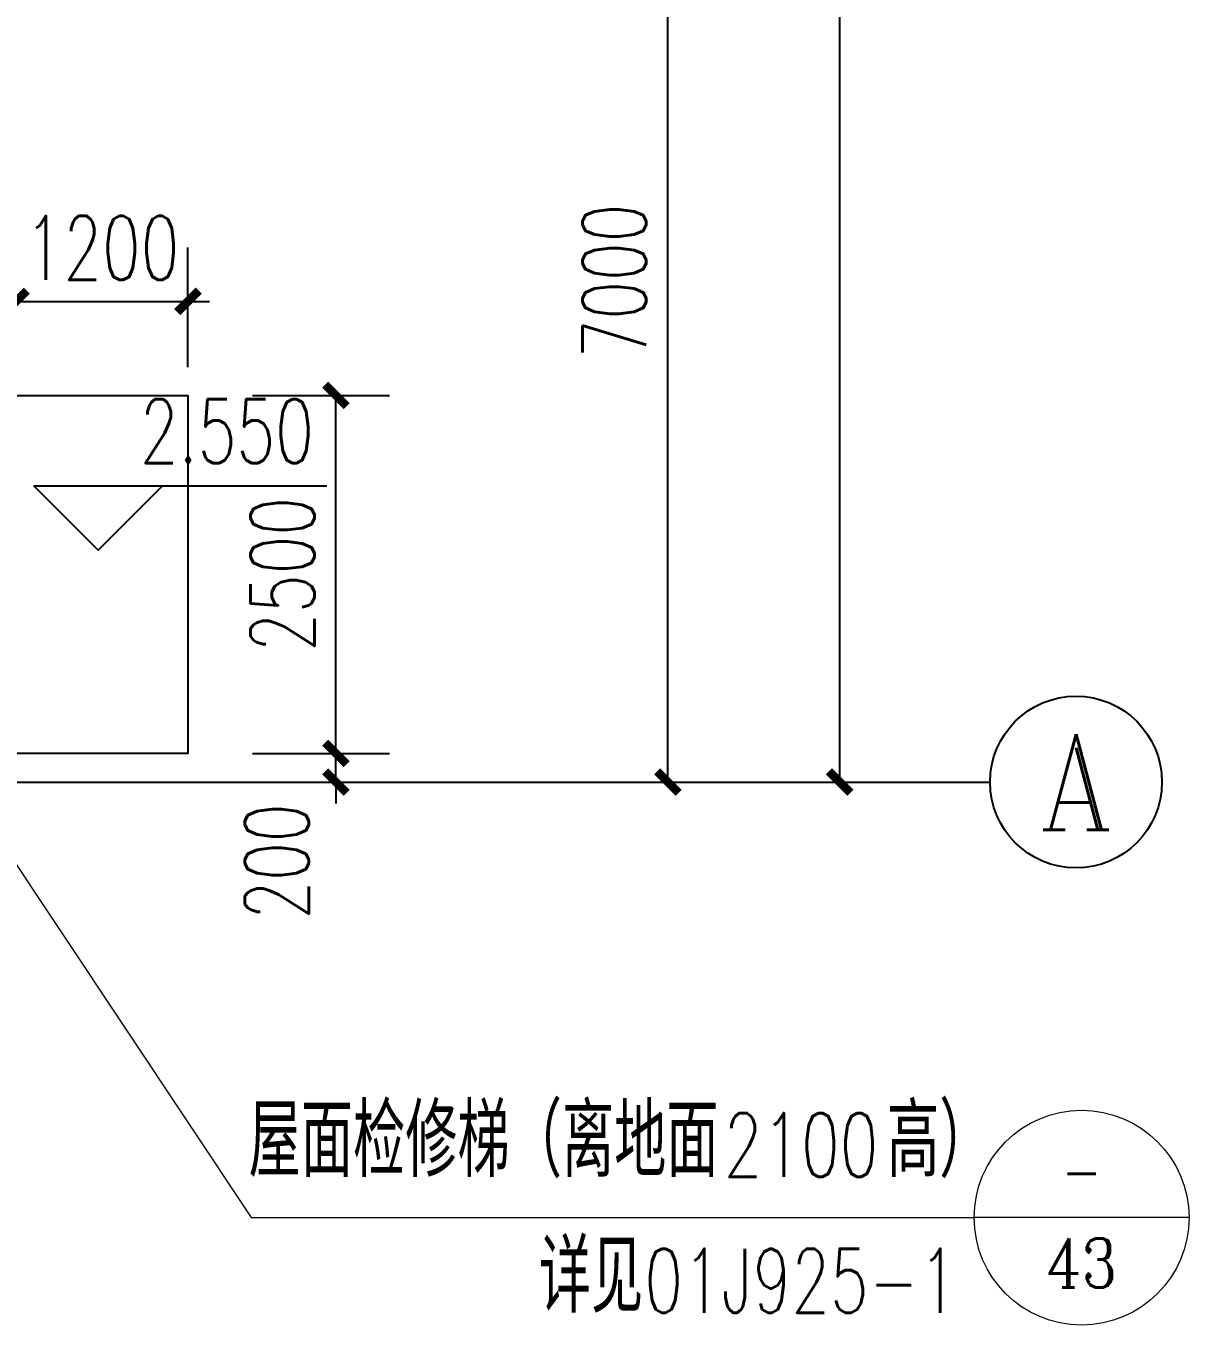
# Model space of a CAD drawing. Extents: x 962303 to 1579583, y -174742 to 224716.
# Drawn here: x 1558992 to 1567112, y 27021 to 36094 of the extents above; entities that cross this region are included whole.
import ezdxf
from ezdxf.enums import TextEntityAlignment as Align

# ---------------------------------------------------------------- set-up
doc = ezdxf.new("R2010")
doc.units = 0
doc.header["$LTSCALE"] = 1000
doc.header["$MEASUREMENT"] = 0
for name, color, linetype in [('AXIS', 3, 'Continuous'), ('AXIS_TEXT', 7, 'Continuous'), ('DIM_ELEV', 3, 'Continuous'), ('DOTE', 1, 'Continuous'), ('PUB_DIM', 3, 'Continuous'), ('PUB_TEXT', 7, 'Continuous')]:
    doc.layers.add(name, color=color, linetype=linetype)
doc.layers.add('DIM_IDEN', color=3, linetype='Continuous', lineweight=0)
doc.styles.add('_TCH_AXIS', font='COMPLEX', dxfattribs={"bigfont": 'GBCBIG'})
doc.styles.add('_TCH_DIM', font='SIMPLEX', dxfattribs={"bigfont": 'GBCBIG'})
doc.styles.add('_TCH_DIM_T3', font='SIMPLEX', dxfattribs={"width": 0.705882, "bigfont": 'GBCBIG'})
doc.styles.add('_TCH_LABEL', font='COMPLEX', dxfattribs={"bigfont": 'GBCBIG'})
doc.styles.add('COMPLEX', font='COMPLEX')
doc.dimstyles.new('_TCH_ARCH&&150', dxfattribs={"dimtxt": 446.25, "dimasz": 150, "dimexe": 375, "dimexo": 450, "dimgap": 150, "dimtad": 1, "dimdec": 0, "dimzin": 0, "dimdsep": 46, "dimtxsty": '_TCH_DIM_T3', "dimblk": 'ARCHTICK', "dimcen": 0.09, "dimclrt": 7, "dimazin": 2, "dimtfac": 1, "dimtdec": 0, "dimtix": 1, "dimtmove": 2, "dimatfit": 3, "dimfxl": 0, "dimtolj": 1, "dimtzin": 0, "dimarcsym": 0})

# ---------------------------------------------------------------- blocks, each defined once
blk = doc.blocks.new('_ArchTick')
at = {"color": 0, "linetype": 'ByBlock', "const_width": 0.4}
blk.add_lwpolyline([(-0.5, -0.5), (0.5, 0.5)], dxfattribs=at)
blk = doc.blocks.new('*D200')
at = {"layer": 'Defpoints', "color": 0}
for p in [(1560123.2, 33513.1), (1561156.2, 33513.1), (1560123.2, 31013.1)]:
    blk.add_point(p, dxfattribs=at)
at = {"layer": 'PUB_DIM', "color": 0, "lineweight": -2}
for p, q in [((1560573.2, 33513.1), (1561531.2, 33513.1)), ((1561156.2, 31013.1), (1561156.2, 33513.1)), ((1560573.2, 31013.1), (1561531.2, 31013.1))]:
    blk.add_line(p, q, dxfattribs=at)
at = {"layer": 'PUB_DIM', "color": 0, "lineweight": -2, "xscale": 150, "yscale": 150, "zscale": 150}
for p, rotation in [((1561156.2, 33513.1), 90), ((1561156.2, 31013.1), 270)]:
    blk.add_blockref('_ArchTick', p, dxfattribs=dict(at, rotation=rotation))
at = {"layer": 'PUB_DIM', "color": 7, "insert": (1560783.1, 32263.1), "char_height": 446.25, "attachment_point": 5, "rotation": 90, "style": '_TCH_DIM_T3'}
blk.add_mtext('\\A1;2500', dxfattribs=at)
blk = doc.blocks.new('*D201')
at = {"layer": 'Defpoints', "color": 0}
for p in [(1560123.2, 31013.1), (1561156.2, 31013.1), (1560123.2, 30813.1)]:
    blk.add_point(p, dxfattribs=at)
at = {"layer": 'PUB_DIM', "color": 0, "lineweight": -2}
for p, q in [((1561156.2, 31013.1), (1561156.2, 31163.1)), ((1560573.2, 31013.1), (1561531.2, 31013.1)), ((1561156.2, 30813.1), (1561156.2, 31013.1)), ((1560573.2, 30813.1), (1561531.2, 30813.1)), ((1561156.2, 30813.1), (1561156.2, 30663.1))]:
    blk.add_line(p, q, dxfattribs=at)
at = {"layer": 'PUB_DIM', "color": 0, "lineweight": -2, "xscale": 150, "yscale": 150, "zscale": 150}
for p, rotation in [((1561156.2, 31013.1), 270), ((1561156.2, 30813.1), 90)]:
    blk.add_blockref('_ArchTick', p, dxfattribs=dict(at, rotation=rotation))
at = {"layer": 'PUB_DIM', "color": 7, "insert": (1560743.7, 30258.1), "char_height": 446.25, "attachment_point": 5, "rotation": 90, "style": '_TCH_DIM_T3'}
blk.add_mtext('\\A1;200', dxfattribs=at)
blk = doc.blocks.new('*D202')
at = {"layer": 'Defpoints', "color": 0}
for p in [(1560123.2, 34170.5), (1558923.2, 33261.1), (1560123.2, 33261.1)]:
    blk.add_point(p, dxfattribs=at)
at = {"layer": 'PUB_DIM', "color": 0, "lineweight": -2}
for p, q in [((1558923.2, 33711.1), (1558923.2, 34545.5)), ((1560123.2, 33711.1), (1560123.2, 34545.5)), ((1558923.2, 34170.5), (1558773.2, 34170.5)), ((1558923.2, 34170.5), (1560123.2, 34170.5)), ((1560123.2, 34170.5), (1560273.2, 34170.5))]:
    blk.add_line(p, q, dxfattribs=at)
at = {"layer": 'PUB_DIM', "color": 0, "lineweight": -2, "xscale": 150, "yscale": 150, "zscale": 150}
blk.add_blockref('_ArchTick', (1558923.2, 34170.5), dxfattribs=at)
at = {"layer": 'PUB_DIM', "color": 0, "lineweight": -2, "xscale": 150, "yscale": 150, "zscale": 150, "rotation": 180}
blk.add_blockref('_ArchTick', (1560123.2, 34170.5), dxfattribs=at)
at = {"layer": 'PUB_DIM', "color": 7, "insert": (1559523.2, 34543.7), "char_height": 446.25, "attachment_point": 5, "style": '_TCH_DIM_T3'}
blk.add_mtext('\\A1;1200', dxfattribs=at)
blk = doc.blocks.new('*D868')
at = {"layer": 'AXIS', "color": 0, "lineweight": -2}
for p, q in [((1560173.2, 37813.1), (1563848.2, 37813.1)), ((1563473.2, 30813.1), (1563473.2, 37813.1)), ((1560173.2, 30813.1), (1563848.2, 30813.1))]:
    blk.add_line(p, q, dxfattribs=at)
at = {"layer": 'Defpoints', "color": 0}
for p in [(1559723.2, 37813.1), (1563473.2, 37813.1), (1559723.2, 30813.1)]:
    blk.add_point(p, dxfattribs=at)
at = {"layer": 'AXIS', "color": 0, "lineweight": -2, "xscale": 150, "yscale": 150, "zscale": 150}
for p, rotation in [((1563473.2, 37813.1), 90), ((1563473.2, 30813.1), 270)]:
    blk.add_blockref('_ArchTick', p, dxfattribs=dict(at, rotation=rotation))
at = {"layer": 'AXIS', "color": 7, "insert": (1563100.1, 34313.1), "char_height": 446.25, "attachment_point": 5, "rotation": 90, "style": '_TCH_DIM_T3'}
blk.add_mtext('\\A1;7000', dxfattribs=at)
blk = doc.blocks.new('*D873')
at = {"layer": 'AXIS', "color": 0, "lineweight": -2}
for p, q in [((1560173.2, 65813.1), (1565048.2, 65813.1)), ((1564673.2, 30813.1), (1564673.2, 65813.1)), ((1560173.2, 30813.1), (1565048.2, 30813.1))]:
    blk.add_line(p, q, dxfattribs=at)
at = {"layer": 'Defpoints', "color": 0}
for p in [(1559723.2, 65813.1), (1564673.2, 65813.1), (1559723.2, 30813.1)]:
    blk.add_point(p, dxfattribs=at)
at = {"layer": 'AXIS', "color": 0, "lineweight": -2, "xscale": 150, "yscale": 150, "zscale": 150}
for p, rotation in [((1564673.2, 65813.1), 90), ((1564673.2, 30813.1), 270)]:
    blk.add_blockref('_ArchTick', p, dxfattribs=dict(at, rotation=rotation))
at = {"layer": 'AXIS', "color": 7, "insert": (1564300.1, 48313.1), "char_height": 446.25, "attachment_point": 5, "rotation": 90, "style": '_TCH_DIM_T3'}
blk.add_mtext('\\A1;35000', dxfattribs=at)
blk = doc.blocks.new('_AXISO')
blk.add_circle((0, 0), 0.5)
at = {"layer": 'AXIS_TEXT', "style": 'COMPLEX', "width": 1.041667}
blk.add_attdef('A', text='', height=0.56, dxfattribs=at).set_placement((-0.25, -0.28), (0.25, -0.28), align=Align.FIT)

msp = doc.modelspace()

# ---------------------------------------------------------------- linework, layer by layer
msp.add_lwpolyline([(1558923.2, 33513.1), (1560123.2, 33513.1), (1560123.2, 31013.1), (1558923.2, 31013.1)])
at = {"layer": 'AXIS'}
msp.add_line((1559723.2, 30813.1), (1565723.2, 30813.1), dxfattribs=at)
at = {"layer": 'DIM_ELEV'}
for p, q in [((1559496, 32432.9), (1559046, 32882.9)), ((1559046, 32882.9), (1561091.9, 32882.9)), ((1559496, 32432.9), (1559946, 32882.9))]:
    msp.add_line(p, q, dxfattribs=at)
at = {"layer": 'DIM_IDEN'}
for p, q in [((1558792.6, 30430.3), (1560564.7, 27770.7)), ((1560564.7, 27770.7), (1565612.1, 27770.7)), ((1567112.1, 27770.7), (1565612.1, 27770.7))]:
    msp.add_line(p, q, dxfattribs=at)
msp.add_circle((1566362.1, 27770.7), 750, dxfattribs=at)
at = {"layer": 'DOTE'}
msp.add_line((1347723.2, 30813.1), (1559723.2, 30813.1), dxfattribs=at)

# ---------------------------------------------------------------- block references
at = {"layer": 'AXIS'}
ref = msp.add_blockref('_AXISO', (1566323.2, 30813.1), dxfattribs=dict(at, xscale=1200, yscale=1200, zscale=1200))
ref.add_attrib('A', 'A', dxfattribs={"layer": 'AXIS_TEXT', "height": 668.2, "style": '_TCH_AXIS', "width": 0.888889}).set_placement((1566068.6, 30479), (1566577.7, 30479), align=Align.FIT)

# ---------------------------------------------------------------- texts
at = {"layer": 'PUB_TEXT', "style": '_TCH_DIM', "width": 0.705882}
for s, p in [('2.550', (1559786.9, 33040.4)), ('2100', (1563863.8, 28054.8)), ('01J925-1', (1563309.6, 27106.8))]:
    msp.add_text(s, height=446.25, dxfattribs=at).set_placement(p)
at = {"layer": 'PUB_TEXT', "style": '_TCH_DIM'}
for s, p in [('屋面检修梯（离地面', (1560546.3, 28054.8)), ('高）', (1565003.8, 28054.8)), ('详见', (1562572.4, 27106.8))]:
    msp.add_text(s, height=506.38, dxfattribs=at).set_placement(p)
at = {"layer": 'PUB_TEXT', "style": '_TCH_LABEL'}
for s, height, width, p, p2 in [('-', 388, 1.148619, (1566219.4, 27910.1), (1566504.8, 27910.1)), ('43', 341.84, 1.072693, (1566114.9, 27282.4), (1566609.3, 27282.4))]:
    msp.add_text(s, height=height, dxfattribs=dict(at, width=width)).set_placement(p, p2, align=Align.FIT)

# ---------------------------------------------------------------- dimensions: what is measured, and where the dimension line sits
at = {"layer": 'AXIS'}
for p2, distance, picture, middle in [((1559723.2, 65813.1), -4950, '*D873', (1564300.1, 48313.1)), ((1559723.2, 37813.1), -3750, '*D868', (1563100.1, 34313.1))]:
    dim = msp.add_aligned_dim(p1=(1559723.2, 30813.1), p2=p2, distance=distance, dimstyle='_TCH_ARCH&&150', dxfattribs=at)
    dim.commit()
    dim.dimension.update_dxf_attribs({"geometry": picture, "text_midpoint": middle})
at = {"layer": 'PUB_DIM'}
for p1, p2, distance, picture, middle in [((1558923.2, 33261.1), (1560123.2, 33261.1), 909.5, '*D202', (1559523.2, 34543.7)), ((1560123.2, 31013.1), (1560123.2, 33513.1), -1033, '*D200', (1560783.1, 32263.1))]:
    dim = msp.add_aligned_dim(p1=p1, p2=p2, distance=distance, dimstyle='_TCH_ARCH&&150', dxfattribs=at)
    dim.commit()
    dim.dimension.update_dxf_attribs({"geometry": picture, "text_midpoint": middle})
dim = msp.add_linear_dim(base=(1561156.2, 31013.1), p1=(1560123.2, 30813.1), p2=(1560123.2, 31013.1), angle=90, dimstyle='_TCH_ARCH&&150', dxfattribs=at)
dim.commit()
dim.dimension.update_dxf_attribs({"geometry": '*D201', "text_midpoint": (1560743.7, 30258.1), "dimtype": 129})

doc.saveas('drawing.dxf')
